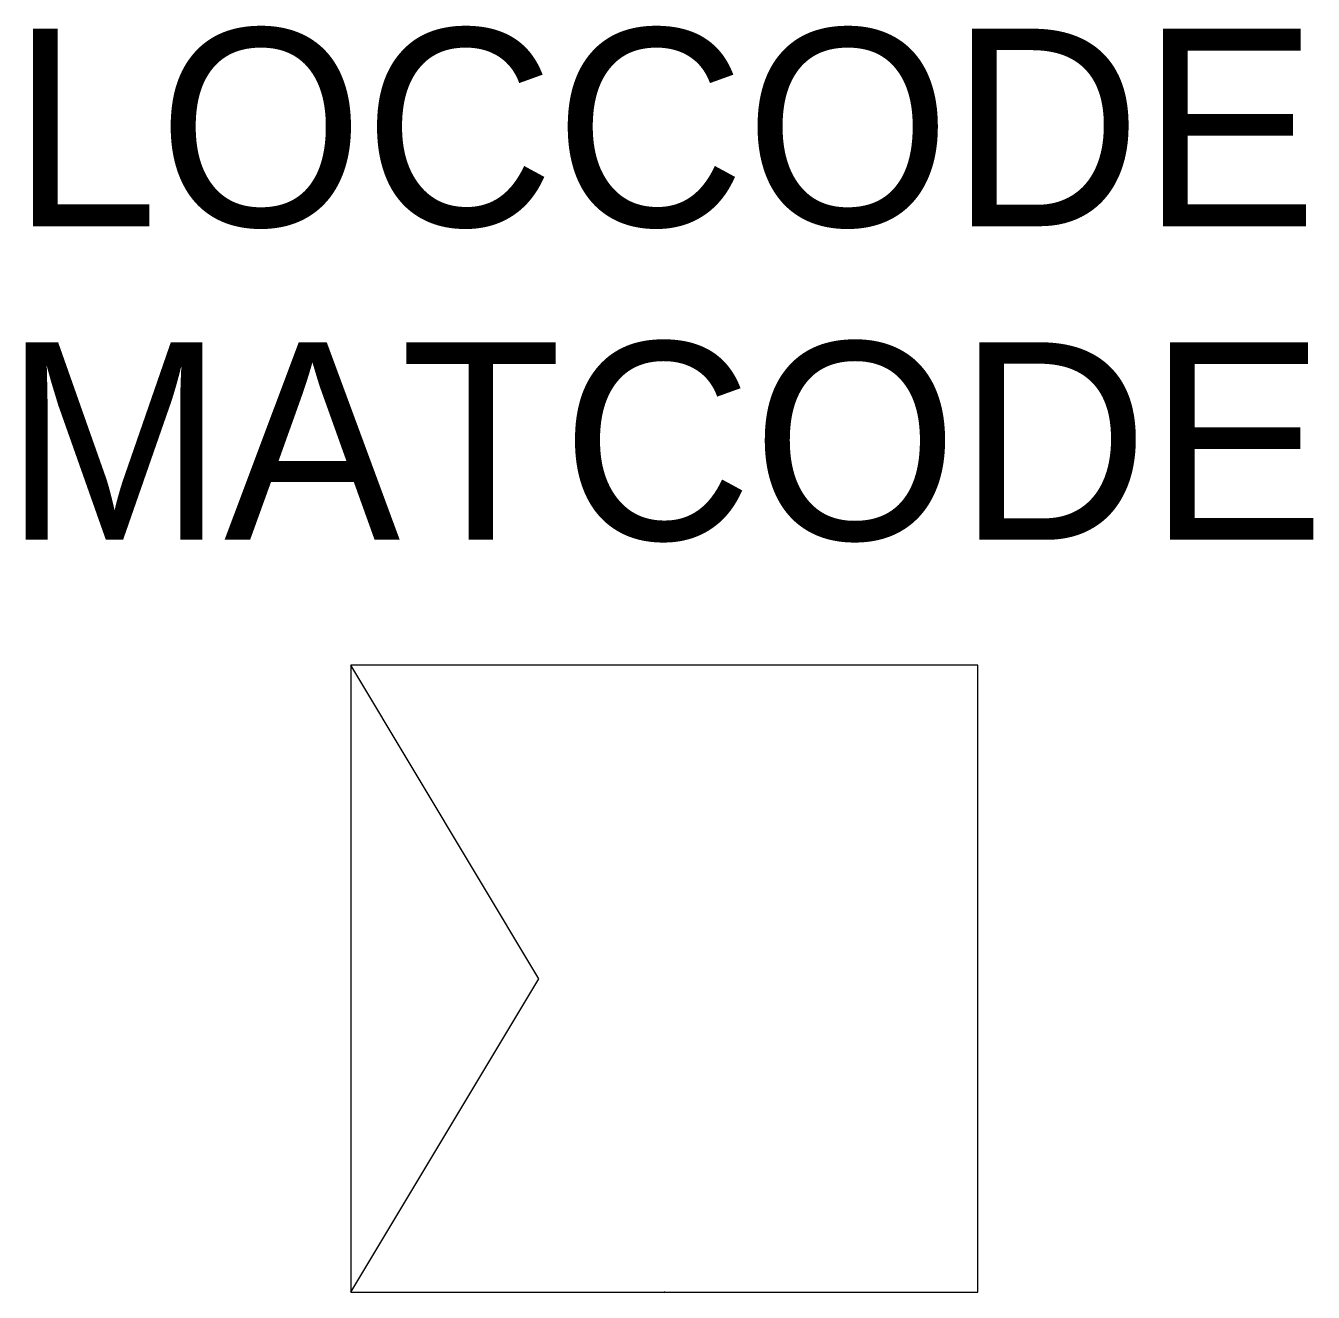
# Model space of a CAD drawing. Extents: x -10.2 to 10.3, y -5 to 15.2.
import ezdxf
from ezdxf.enums import TextEntityAlignment as Align

# ---------------------------------------------------------------- set-up
doc = ezdxf.new("R2010")
doc.units = 0
doc.layers.get('0').update_dxf_attribs({"linetype": 'CONTINUOUS'})
doc.layers.add('A', color=7, linetype='CONTINUOUS')

msp = doc.modelspace()

# ---------------------------------------------------------------- linework, layer by layer
at = {"color": 0}
for p, q in [((5, 5), (-5, 5)), ((-5, 5), (-5, -5)), ((-2, 0), (-5, 5)), ((5, -5), (5, 5)), ((-5, -5), (-2, 0)), ((-5, -5), (5, -5))]:
    msp.add_line(p, q, dxfattribs=at)
at = {"layer": 'A', "color": 0}
msp.add_point((0, -5), dxfattribs=at)

# ---------------------------------------------------------------- texts
at = {"color": 0, "linetype": 'CONTINUOUS'}
for tag, p in [('LOCCODE', (0, 12)), ('MATCODE', (0, 7))]:
    msp.add_attdef(tag, text='', height=3.15, dxfattribs=at).set_placement(p, align=Align.CENTER)

doc.saveas('drawing.dxf')
